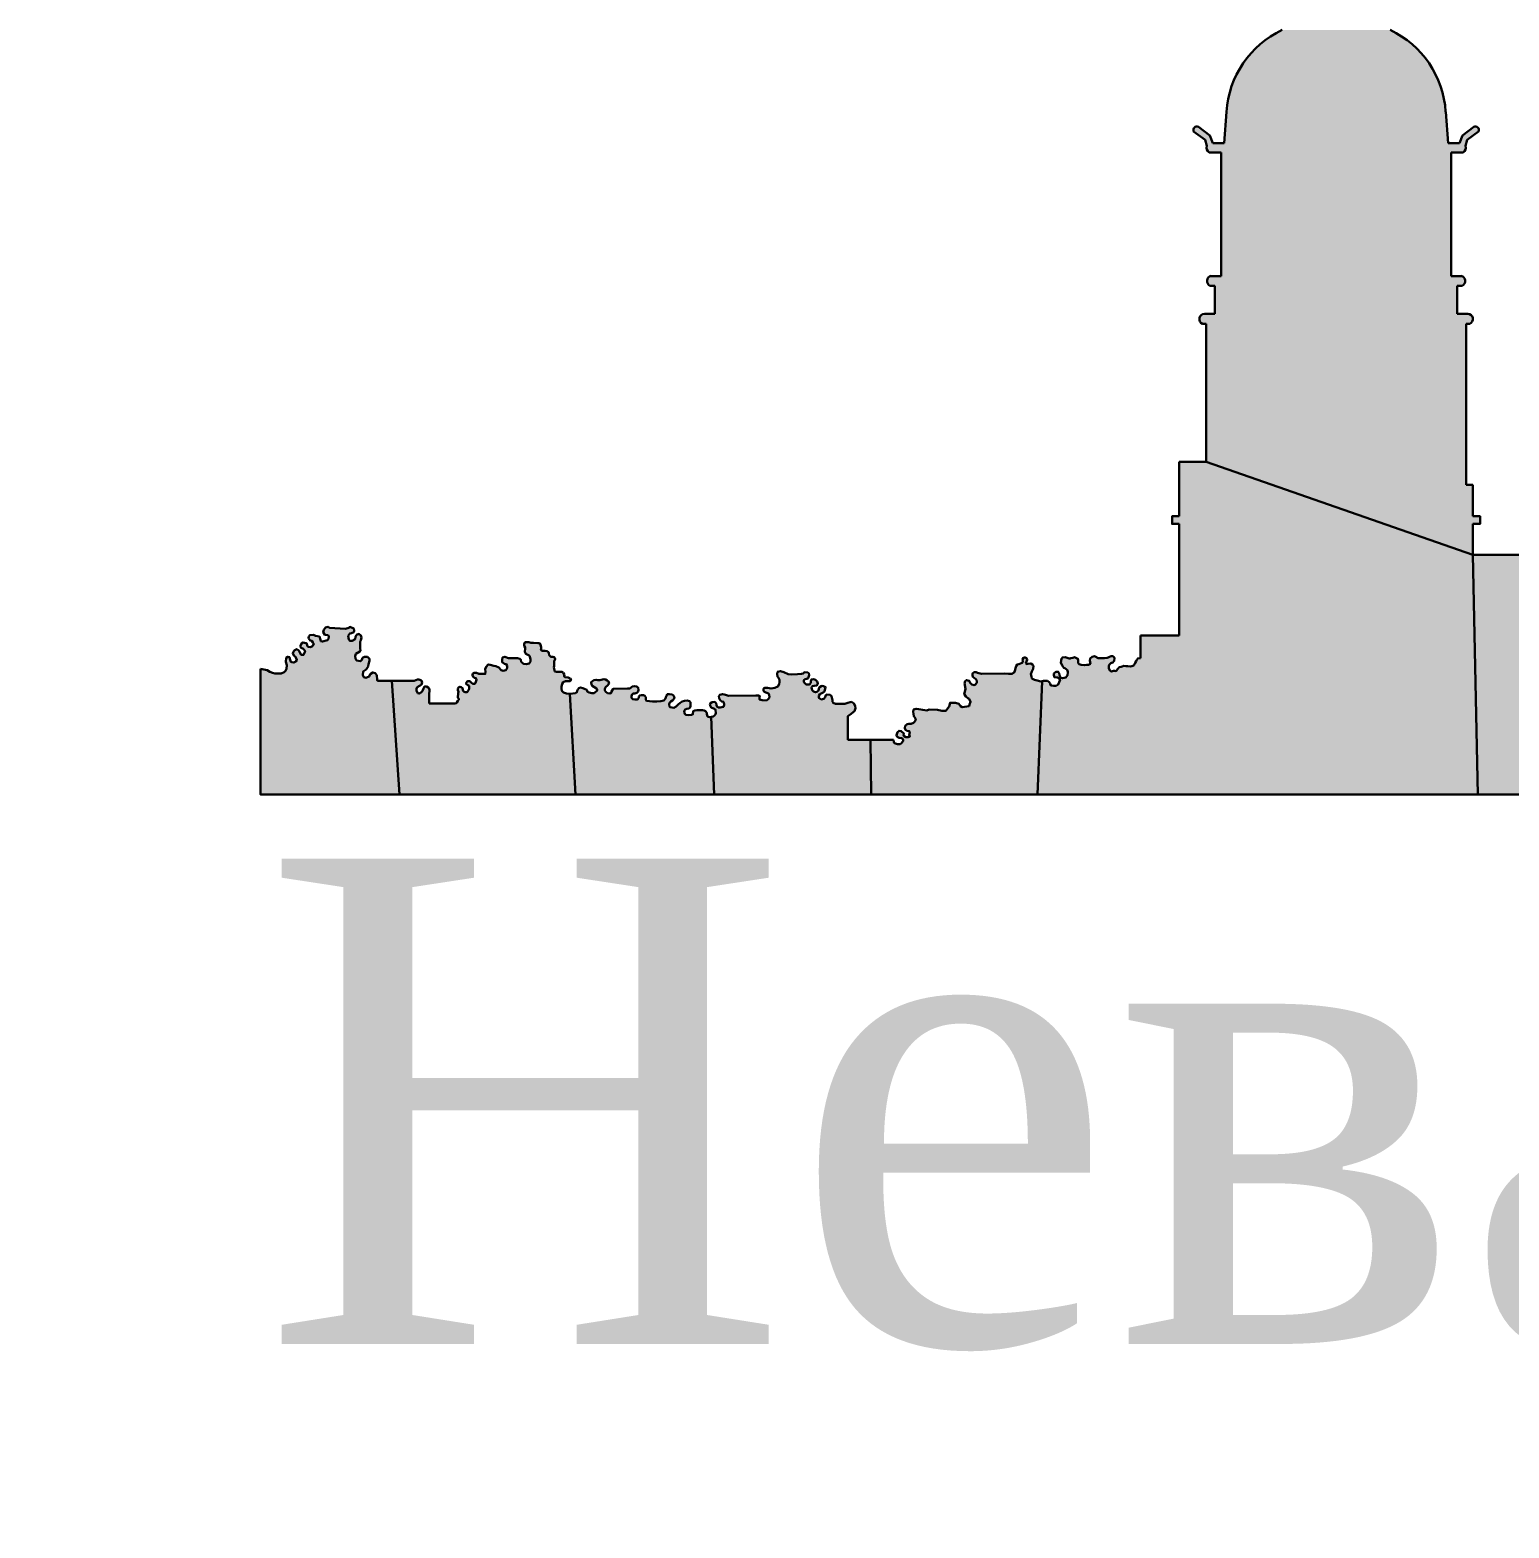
# Model space of a CAD drawing. Header units: metres. Extents: x -564 to -106, y -319 to -159.
# Drawn here: x -379.317 to -376.118, y -165.749 to -162.508 of the extents above; entities that cross this region are included whole.
import ezdxf

# ---------------------------------------------------------------- set-up
doc = ezdxf.new("R2010")
doc.units = ezdxf.units.M
doc.header["$MEASUREMENT"] = 0
doc.layers.add('контур здания на ситуации', color=1, linetype='Continuous', lineweight=30)
doc.layers.add('Рамка', color=7, linetype='Continuous', lineweight=0)
doc.styles.get("Standard").update_dxf_attribs({"font": 'cs_gost2304.shx'})

# ---------------------------------------------------------------- blocks, each defined once
blk = doc.blocks.new('A$C2C6E360E_1_1')
at = {"linetype": 'Continuous', "lineweight": 30, "ltscale": 0.1}
for points in [[(-10.4314, -3.0104), (-10.4059, -3.0104, 0.409034), (-10.4005, -2.9962), (-10.3968, -2.9834), (-10.3722, -2.9649, 0.850559), (-10.3843, -2.9567), (-10.407, -2.9737), (-10.4138, -2.9902), (-10.4383, -2.9902), (-10.4434, -2.9226, 0.273634), (-10.5634, -2.7456), (-10.7972, -2.7456, 0.273634), (-10.9173, -2.9226), (-10.9224, -2.9902), (-10.9468, -2.9902), (-10.9537, -2.9737), (-10.9783, -2.9552, 0.71604), (-10.9885, -2.9649), (-10.9639, -2.9834), (-10.9602, -2.9962, 0.409034), (-10.9548, -3.0104), (-10.9293, -3.0104), (-10.9293, -3.2778), (-10.9512, -3.2778, 0.692678), (-10.9533, -3.2989), (-10.9424, -3.2989), (-10.9424, -3.3595), (-10.9653, -3.3595, 0.789101), (-10.9696, -3.381), (-10.9613, -3.381), (-10.9613, -3.6795), (-10.3843, -3.8808), (-10.3843, -3.814), (-10.3688, -3.814), (-10.3688, -3.7976), (-10.3843, -3.7976), (-10.3843, -3.7292), (-10.3994, -3.7292), (-10.3994, -3.381), (-10.3911, -3.381, 0.818526), (-10.3962, -3.3595), (-10.4183, -3.3595), (-10.4183, -3.2989), (-10.4074, -3.2989, 0.692678), (-10.4095, -3.2778), (-10.4314, -3.2778)], [(-11.326, -4.3992), (-11.3162, -4.1541), (-11.3136, -4.1537), (-11.3047, -4.1538), (-11.3008, -4.156), (-11.2986, -4.1593), (-11.2983, -4.1626), (-11.2958, -4.1632), (-11.2919, -4.164), (-11.2859, -4.1645), (-11.2813, -4.1611), (-11.2775, -4.1512), (-11.279, -4.1497), (-11.2825, -4.1465), (-11.2842, -4.1463), (-11.2897, -4.1456), (-11.291, -4.1406), (-11.2906, -4.1376), (-11.2876, -4.1344), (-11.2815, -4.1337), (-11.2796, -4.1367), (-11.2785, -4.1409), (-11.278, -4.1427), (-11.277, -4.1462), (-11.275, -4.1469), (-11.2721, -4.1479), (-11.2686, -4.147), (-11.2653, -4.1462), (-11.2611, -4.1413), (-11.2607, -4.1357), (-11.2606, -4.1338), (-11.2622, -4.1295), (-11.2642, -4.1283), (-11.2672, -4.1264), (-11.2693, -4.1251), (-11.2718, -4.1228), (-11.2731, -4.1193), (-11.276, -4.1143), (-11.2753, -4.1095), (-11.2747, -4.1057), (-11.2723, -4.1027), (-11.2666, -4.1022), (-11.2624, -4.1037), (-11.2578, -4.1052), (-11.2557, -4.1049), (-11.2542, -4.1046), (-11.2501, -4.104), (-11.2463, -4.1023), (-11.2432, -4.1038), (-11.2389, -4.1058), (-11.2386, -4.1096), (-11.238, -4.1165), (-11.232, -4.1191), (-11.2249, -4.1199), (-11.2201, -4.1191), (-11.2158, -4.1185), (-11.2143, -4.1183), (-11.2119, -4.1164), (-11.2129, -4.1093), (-11.2125, -4.1053), (-11.2079, -4.1015), (-11.2033, -4.1003), (-11.1952, -4.1043), (-11.1879, -4.1043), (-11.1813, -4.1043), (-11.1758, -4.1037), (-11.1733, -4.1027), (-11.1667, -4.1002), (-11.163, -4.1001), (-11.1614, -4.1016), (-11.1597, -4.1045), (-11.1604, -4.1104), (-11.1641, -4.1143), (-11.1669, -4.1145), (-11.1682, -4.1158), (-11.1712, -4.1189), (-11.1723, -4.1219), (-11.172, -4.1265), (-11.169, -4.1316), (-11.1663, -4.1332), (-11.1621, -4.1315), (-11.1562, -4.1322), (-11.153, -4.1284), (-11.1518, -4.1269), (-11.1494, -4.124), (-11.1456, -4.1231), (-11.1429, -4.1225), (-11.1393, -4.1213), (-11.1353, -4.1216), (-11.1308, -4.1218), (-11.1251, -4.1222), (-11.1219, -4.1214), (-11.1202, -4.121), (-11.1182, -4.1205), (-11.1171, -4.1185), (-11.1148, -4.1145), (-11.1128, -4.111), (-11.1111, -4.108), (-11.1094, -4.105), (-11.1033, -4.1047), (-11.1033, -4.0556), (-11.02, -4.0556), (-11.02, -3.814), (-11.035, -3.814), (-11.035, -3.7976), (-11.02, -3.7976), (-11.02, -3.6795), (-10.9613, -3.6795), (-10.3843, -3.8808), (-10.3741, -4.3992)], [(-10.3741, -4.3992), (-10.3843, -3.8808), (-9.794, -3.8808), (-9.794, -3.8277), (-9.7415, -3.8277), (-9.7415, -3.879), (-9.487, -3.8782), (-9.3692, -4.3992)], [(-13.0071, -4.3992), (-13.0071, -4.1274), (-12.9923, -4.1305), (-12.9866, -4.1341), (-12.981, -4.1363), (-12.9756, -4.1375), (-12.9714, -4.1376), (-12.9621, -4.1379), (-12.9559, -4.1347), (-12.9525, -4.1317), (-12.9504, -4.1273), (-12.9502, -4.1192), (-12.952, -4.1125), (-12.9516, -4.1039), (-12.9481, -4.1015), (-12.9443, -4.1023), (-12.9433, -4.1055), (-12.9415, -4.1121), (-12.9391, -4.1133), (-12.9349, -4.1138), (-12.9308, -4.1116), (-12.928, -4.1078), (-12.9311, -4.1018), (-12.9349, -4.099), (-12.9372, -4.0937), (-12.934, -4.0877), (-12.9285, -4.0848), (-12.9243, -4.0876), (-12.9224, -4.0904), (-12.9192, -4.0969), (-12.9136, -4.0974), (-12.9115, -4.0932), (-12.9106, -4.0892), (-12.9122, -4.0863), (-12.9157, -4.0835), (-12.9196, -4.0818), (-12.9205, -4.0778), (-12.9184, -4.0725), (-12.9148, -4.0704), (-12.9118, -4.0709), (-12.9073, -4.0721), (-12.9061, -4.0764), (-12.9053, -4.0786), (-12.9036, -4.0801), (-12.8986, -4.0805), (-12.8946, -4.0783), (-12.8917, -4.0733), (-12.8939, -4.0705), (-12.896, -4.0671), (-12.8994, -4.0662), (-12.9032, -4.0613), (-12.9025, -4.0578), (-12.9005, -4.0547), (-12.8926, -4.054), (-12.8878, -4.0563), (-12.8794, -4.0577), (-12.8774, -4.065), (-12.8762, -4.0674), (-12.8728, -4.0687), (-12.8621, -4.0653), (-12.8601, -4.0627), (-12.8593, -4.0576), (-12.8609, -4.0544), (-12.868, -4.0536), (-12.8716, -4.0484), (-12.8702, -4.0434), (-12.8664, -4.0379), (-12.8606, -4.0364), (-12.8578, -4.0386), (-12.8229, -4.0408), (-12.8162, -4.0386), (-12.814, -4.0369), (-12.8052, -4.0405), (-12.8043, -4.0456), (-12.8054, -4.0481), (-12.8099, -4.0504), (-12.814, -4.0514), (-12.817, -4.0563), (-12.8158, -4.0641), (-12.8137, -4.0668), (-12.8084, -4.0672), (-12.8021, -4.0632), (-12.8011, -4.0582), (-12.7992, -4.0538), (-12.7941, -4.0519), (-12.7896, -4.0553), (-12.7886, -4.06), (-12.79, -4.066), (-12.7912, -4.0681), (-12.7913, -4.0744), (-12.7911, -4.0835), (-12.7905, -4.0879), (-12.792, -4.0903), (-12.8004, -4.0952), (-12.8025, -4.1001), (-12.8015, -4.1052), (-12.7992, -4.1098), (-12.7905, -4.111), (-12.7877, -4.1078), (-12.7861, -4.1039), (-12.7817, -4.1013), (-12.7758, -4.1018), (-12.773, -4.1034), (-12.7714, -4.1055), (-12.7712, -4.1103), (-12.773, -4.1172), (-12.7742, -4.1224), (-12.7786, -4.1286), (-12.7846, -4.1332), (-12.7858, -4.1409), (-12.7835, -4.1454), (-12.7791, -4.1466), (-12.7717, -4.1441), (-12.7697, -4.1393), (-12.7642, -4.1351), (-12.7587, -4.1369), (-12.7551, -4.1412), (-12.7543, -4.1513), (-12.7538, -4.1533), (-12.7227, -4.1537), (-12.7064, -4.3992)], [(-12.7064, -4.3992), (-12.7227, -4.1537), (-12.6742, -4.1535), (-12.6676, -4.1509), (-12.6647, -4.1507), (-12.659, -4.1529), (-12.6575, -4.1567), (-12.6585, -4.1615), (-12.6617, -4.1635), (-12.6677, -4.1671), (-12.6696, -4.1707), (-12.6697, -4.175), (-12.6666, -4.1801), (-12.6638, -4.1811), (-12.6589, -4.1779), (-12.6565, -4.1754), (-12.6545, -4.17), (-12.6525, -4.1657), (-12.6478, -4.1657), (-12.6439, -4.1676), (-12.6428, -4.1686), (-12.6411, -4.1731), (-12.6424, -4.1834), (-12.6424, -4.2027), (-12.5881, -4.2027), (-12.5881, -4.2027), (-12.5864, -4.2026), (-12.5836, -4.2021), (-12.5823, -4.2004), (-12.5801, -4.1968), (-12.5773, -4.1933), (-12.5793, -4.1911), (-12.5804, -4.1893), (-12.5791, -4.1803), (-12.5786, -4.1773), (-12.5804, -4.1738), (-12.58, -4.1703), (-12.5786, -4.1676), (-12.5761, -4.1662), (-12.5731, -4.1668), (-12.5699, -4.1692), (-12.569, -4.1729), (-12.5677, -4.1766), (-12.5641, -4.1778), (-12.5602, -4.178), (-12.5569, -4.1735), (-12.5556, -4.1705), (-12.5558, -4.1645), (-12.5581, -4.1626), (-12.5607, -4.1615), (-12.5626, -4.1592), (-12.5601, -4.1552), (-12.5583, -4.154), (-12.5538, -4.1544), (-12.5502, -4.1576), (-12.5476, -4.1602), (-12.5434, -4.1597), (-12.5416, -4.1581), (-12.5396, -4.1514), (-12.541, -4.1476), (-12.5438, -4.1466), (-12.5468, -4.1447), (-12.5486, -4.1411), (-12.5474, -4.1375), (-12.5446, -4.1362), (-12.54, -4.136), (-12.5344, -4.1381), (-12.5262, -4.1386), (-12.5207, -4.1384), (-12.5201, -4.1341), (-12.5211, -4.1284), (-12.5191, -4.1231), (-12.5143, -4.1181), (-12.5103, -4.1186), (-12.5025, -4.1209), (-12.4977, -4.1214), (-12.4913, -4.1243), (-12.4865, -4.1304), (-12.4823, -4.1317), (-12.476, -4.1306), (-12.4736, -4.1262), (-12.4733, -4.1212), (-12.4754, -4.1176), (-12.4789, -4.1164), (-12.4842, -4.113), (-12.4842, -4.1071), (-12.4833, -4.1029), (-12.4785, -4.1014), (-12.4708, -4.1045), (-12.4513, -4.1047), (-12.4459, -4.1057), (-12.4438, -4.1078), (-12.4429, -4.1123), (-12.4378, -4.117), (-12.4318, -4.1176), (-12.426, -4.1161), (-12.4231, -4.1117), (-12.4231, -4.1076), (-12.4245, -4.1008), (-12.4261, -4.0983), (-12.4286, -4.0975), (-12.4332, -4.0953), (-12.4353, -4.0904), (-12.4341, -4.0838), (-12.4342, -4.0813), (-12.4366, -4.0774), (-12.4364, -4.074), (-12.4354, -4.0708), (-12.4338, -4.0701), (-12.4265, -4.07), (-12.422, -4.0714), (-12.4164, -4.0716), (-12.4068, -4.072), (-12.4036, -4.0722), (-12.4017, -4.0734), (-12.4002, -4.0774), (-12.4001, -4.0815), (-12.4001, -4.0843), (-12.4002, -4.0861), (-12.3983, -4.0885), (-12.396, -4.0886), (-12.3915, -4.0882), (-12.3866, -4.0894), (-12.3842, -4.0916), (-12.3833, -4.0938), (-12.3827, -4.0978), (-12.3787, -4.1017), (-12.3744, -4.1015), (-12.3715, -4.1026), (-12.3703, -4.1042), (-12.3698, -4.1065), (-12.3706, -4.1089), (-12.3718, -4.1102), (-12.3717, -4.1175), (-12.3719, -4.1211), (-12.3721, -4.1246), (-12.3712, -4.1304), (-12.37, -4.1335), (-12.3668, -4.1342), (-12.3642, -4.134), (-12.361, -4.134), (-12.3553, -4.134), (-12.3525, -4.1353), (-12.3516, -4.1367), (-12.3496, -4.1403), (-12.3502, -4.1439), (-12.3481, -4.1458), (-12.3413, -4.1463), (-12.3374, -4.1483), (-12.3353, -4.1519), (-12.3376, -4.1543), (-12.3426, -4.1541), (-12.3471, -4.1542), (-12.352, -4.1563), (-12.3545, -4.1602), (-12.3561, -4.1663), (-12.3558, -4.1703), (-12.3551, -4.1754), (-12.3513, -4.1785), (-12.3451, -4.1807), (-12.3376, -4.1817), (-12.3254, -4.3992)], [(-11.6857, -4.3992), (-11.6874, -4.281), (-11.6381, -4.281), (-11.6371, -4.2864), (-11.6353, -4.2885), (-11.629, -4.2906), (-11.622, -4.2903), (-11.6167, -4.2833), (-11.6169, -4.2803), (-11.6194, -4.2778), (-11.621, -4.2778), (-11.6257, -4.2768), (-11.6295, -4.2746), (-11.6316, -4.2709), (-11.6288, -4.2647), (-11.6258, -4.2614), (-11.6209, -4.2623), (-11.6157, -4.2672), (-11.6159, -4.272), (-11.6112, -4.2752), (-11.6062, -4.275), (-11.6021, -4.2733), (-11.6036, -4.2699), (-11.6025, -4.2653), (-11.6037, -4.2621), (-11.6086, -4.2613), (-11.6118, -4.2595), (-11.6133, -4.2555), (-11.6125, -4.2508), (-11.6083, -4.2472), (-11.6048, -4.2466), (-11.5995, -4.2463), (-11.5948, -4.2442), (-11.5914, -4.2415), (-11.5896, -4.237), (-11.5913, -4.233), (-11.594, -4.2301), (-11.5948, -4.2248), (-11.5954, -4.2203), (-11.5944, -4.2156), (-11.5885, -4.2139), (-11.5832, -4.2149), (-11.5743, -4.2165), (-11.5658, -4.2175), (-11.5608, -4.2153), (-11.5423, -4.2164), (-11.5333, -4.2186), (-11.5243, -4.2183), (-11.5175, -4.2087), (-11.5153, -4.2008), (-11.5092, -4.201), (-11.5036, -4.2012), (-11.4962, -4.2031), (-11.4927, -4.2083), (-11.4892, -4.2107), (-11.4743, -4.2082), (-11.4734, -4.2045), (-11.471, -4.1988), (-11.4742, -4.1927), (-11.4767, -4.1909), (-11.4815, -4.1874), (-11.4846, -4.1815), (-11.4836, -4.1774), (-11.4818, -4.1706), (-11.484, -4.1587), (-11.4833, -4.1548), (-11.48, -4.1518), (-11.474, -4.1531), (-11.4721, -4.1581), (-11.4686, -4.1613), (-11.4633, -4.1627), (-11.4604, -4.1616), (-11.4573, -4.1573), (-11.4574, -4.1528), (-11.4602, -4.1491), (-11.4623, -4.1476), (-11.466, -4.145), (-11.4672, -4.1412), (-11.4666, -4.1375), (-11.4631, -4.1345), (-11.4588, -4.1345), (-11.4564, -4.1362), (-11.4476, -4.1381), (-11.3974, -4.1379), (-11.3893, -4.1385), (-11.3819, -4.138), (-11.3767, -4.1353), (-11.3754, -4.1318), (-11.374, -4.1267), (-11.3731, -4.1232), (-11.3723, -4.1215), (-11.3701, -4.1184), (-11.3665, -4.1172), (-11.3627, -4.1161), (-11.3578, -4.114), (-11.3585, -4.1076), (-11.3564, -4.1034), (-11.3541, -4.1023), (-11.3499, -4.1043), (-11.3485, -4.1082), (-11.3499, -4.1118), (-11.3506, -4.1134), (-11.3512, -4.115), (-11.348, -4.1173), (-11.3469, -4.117), (-11.3409, -4.1157), (-11.3371, -4.1184), (-11.3352, -4.1212), (-11.3357, -4.1272), (-11.3385, -4.1334), (-11.3406, -4.1392), (-11.3396, -4.1439), (-11.3386, -4.1483), (-11.3325, -4.1516), (-11.3267, -4.1528), (-11.3189, -4.1546), (-11.3162, -4.1541), (-11.326, -4.3992)], [(-12.0255, -4.3992), (-12.032, -4.2314), (-12.028, -4.2308), (-12.0247, -4.2281), (-12.0227, -4.2258), (-12.0219, -4.2236), (-12.0225, -4.2165), (-12.0238, -4.2146), (-12.0323, -4.211), (-12.0346, -4.207), (-12.0349, -4.2038), (-12.0336, -4.2017), (-12.0299, -4.1997), (-12.0244, -4.1989), (-12.0216, -4.2021), (-12.0205, -4.2061), (-12.0193, -4.2095), (-12.0168, -4.211), (-12.0128, -4.211), (-12.0057, -4.2096), (-12.0042, -4.2052), (-12.0043, -4.2027), (-12.0057, -4.1991), (-12.0088, -4.1982), (-12.0126, -4.1955), (-12.0145, -4.1909), (-12.0154, -4.1868), (-12.0134, -4.184), (-12.0076, -4.1822), (-12.0037, -4.1828), (-12.0011, -4.1837), (-11.9945, -4.1857), (-11.9352, -4.1851), (-11.929, -4.1853), (-11.9266, -4.1866), (-11.9277, -4.1897), (-11.9273, -4.1939), (-11.9215, -4.1955), (-11.9125, -4.196), (-11.9085, -4.1933), (-11.9063, -4.1892), (-11.9069, -4.1827), (-11.9083, -4.1812), (-11.9173, -4.1773), (-11.9192, -4.1741), (-11.9188, -4.1702), (-11.9162, -4.1687), (-11.9103, -4.1688), (-11.9026, -4.1697), (-11.8945, -4.1685), (-11.8878, -4.166), (-11.8848, -4.1607), (-11.8841, -4.1566), (-11.8846, -4.1512), (-11.8864, -4.1471), (-11.889, -4.1443), (-11.8897, -4.139), (-11.8885, -4.1342), (-11.8818, -4.1324), (-11.8752, -4.1345), (-11.8653, -4.139), (-11.8584, -4.1394), (-11.8455, -4.1388), (-11.8368, -4.1383), (-11.8331, -4.1376), (-11.8301, -4.1346), (-11.8233, -4.1352), (-11.821, -4.1369), (-11.82, -4.1415), (-11.8224, -4.1476), (-11.8238, -4.1488), (-11.8258, -4.1488), (-11.8289, -4.1501), (-11.8318, -4.1522), (-11.8315, -4.1562), (-11.8282, -4.1601), (-11.8262, -4.1615), (-11.8194, -4.1611), (-11.8169, -4.1575), (-11.8167, -4.154), (-11.8153, -4.1503), (-11.8105, -4.1495), (-11.8061, -4.1511), (-11.8032, -4.1546), (-11.8014, -4.1589), (-11.8034, -4.1635), (-11.8092, -4.164), (-11.8133, -4.1652), (-11.8154, -4.1677), (-11.8147, -4.1715), (-11.8131, -4.1745), (-11.8107, -4.1764), (-11.8067, -4.1781), (-11.8039, -4.1775), (-11.8, -4.1744), (-11.7996, -4.1708), (-11.7983, -4.1676), (-11.7928, -4.1643), (-11.7889, -4.165), (-11.7847, -4.1669), (-11.787, -4.1764), (-11.7901, -4.179), (-11.797, -4.1825), (-11.799, -4.1859), (-11.7991, -4.1903), (-11.7941, -4.1938), (-11.7885, -4.1926), (-11.7859, -4.189), (-11.7843, -4.1845), (-11.782, -4.1831), (-11.7748, -4.184), (-11.7716, -4.1863), (-11.77, -4.1952), (-11.7699, -4.1986), (-11.7686, -4.2011), (-11.7635, -4.2031), (-11.7531, -4.2032), (-11.7429, -4.2031), (-11.7365, -4.2008), (-11.7317, -4.1993), (-11.7286, -4.1989), (-11.7245, -4.2019), (-11.7225, -4.2032), (-11.721, -4.2082), (-11.7198, -4.2126), (-11.7224, -4.219), (-11.7247, -4.2215), (-11.7296, -4.2246), (-11.7367, -4.2298), (-11.7367, -4.281), (-11.6874, -4.281), (-11.6857, -4.3992)], [(-12.3254, -4.3992), (-12.3376, -4.1817), (-12.3257, -4.1803), (-12.3225, -4.1783), (-12.3217, -4.175), (-12.3203, -4.1722), (-12.3181, -4.1696), (-12.315, -4.1679), (-12.3099, -4.1695), (-12.3046, -4.1713), (-12.3011, -4.1732), (-12.2997, -4.177), (-12.2959, -4.179), (-12.2902, -4.1802), (-12.2855, -4.1801), (-12.2788, -4.1747), (-12.2786, -4.1721), (-12.2799, -4.1697), (-12.286, -4.1666), (-12.2897, -4.1641), (-12.2913, -4.1604), (-12.2915, -4.1575), (-12.2914, -4.1561), (-12.2857, -4.152), (-12.2809, -4.151), (-12.2773, -4.1519), (-12.2731, -4.1522), (-12.2673, -4.1509), (-12.2635, -4.1501), (-12.2604, -4.1507), (-12.257, -4.1525), (-12.2541, -4.1551), (-12.2531, -4.1589), (-12.2574, -4.1644), (-12.2603, -4.1665), (-12.2623, -4.1708), (-12.2621, -4.1747), (-12.2602, -4.1775), (-12.2562, -4.1801), (-12.2514, -4.1807), (-12.2479, -4.1788), (-12.2477, -4.1764), (-12.2441, -4.1705), (-12.2134, -4.1702), (-12.2077, -4.1699), (-12.2055, -4.1681), (-12.2028, -4.1657), (-12.198, -4.1648), (-12.1938, -4.1655), (-12.191, -4.1671), (-12.19, -4.1688), (-12.1892, -4.1727), (-12.1903, -4.1766), (-12.1927, -4.1792), (-12.1951, -4.1803), (-12.1969, -4.1805), (-12.2012, -4.181), (-12.2038, -4.1836), (-12.2045, -4.1871), (-12.2041, -4.1905), (-12.2019, -4.1934), (-12.1972, -4.194), (-12.1918, -4.194), (-12.1888, -4.1899), (-12.1884, -4.1875), (-12.1865, -4.1851), (-12.1829, -4.1842), (-12.1784, -4.1847), (-12.1753, -4.1861), (-12.1737, -4.1888), (-12.1731, -4.1915), (-12.1731, -4.1946), (-12.172, -4.1966), (-12.1592, -4.1979), (-12.1496, -4.1981), (-12.1407, -4.1977), (-12.1348, -4.1961), (-12.1308, -4.1918), (-12.1301, -4.1885), (-12.1282, -4.1842), (-12.127, -4.1825), (-12.1224, -4.1823), (-12.1165, -4.1828), (-12.1136, -4.1849), (-12.1122, -4.1881), (-12.1112, -4.1909), (-12.1157, -4.1962), (-12.1194, -4.1978), (-12.1221, -4.2013), (-12.1229, -4.2048), (-12.1226, -4.2086), (-12.1205, -4.2105), (-12.1132, -4.2118), (-12.1076, -4.2087), (-12.1033, -4.2048), (-12.0992, -4.2008), (-12.0947, -4.1983), (-12.0901, -4.1965), (-12.0837, -4.1961), (-12.0793, -4.1977), (-12.0767, -4.2002), (-12.0765, -4.2039), (-12.0769, -4.2079), (-12.0781, -4.2117), (-12.0802, -4.2132), (-12.0848, -4.2137), (-12.0883, -4.2154), (-12.0898, -4.2174), (-12.0904, -4.2213), (-12.0891, -4.2248), (-12.0867, -4.2273), (-12.0804, -4.2277), (-12.0744, -4.2273), (-12.0716, -4.2257), (-12.0713, -4.2193), (-12.0673, -4.2177), (-12.0629, -4.2166), (-12.0565, -4.2167), (-12.0506, -4.217), (-12.0476, -4.2179), (-12.0441, -4.219), (-12.0418, -4.2224), (-12.0413, -4.2259), (-12.04, -4.2304), (-12.0359, -4.2319), (-12.032, -4.2314), (-12.0255, -4.3992)]]:
    blk.add_hatch(color=7, dxfattribs=at).paths.add_polyline_path(points)
at = {"color": 7, "linetype": 'Continuous', "lineweight": 30, "ltscale": 0.1}
for p, q in [((-10.9173, -2.9226), (-10.9224, -2.9902)), ((-10.4434, -2.9226), (-10.4383, -2.9902)), ((-10.9639, -2.9834), (-10.9885, -2.9649)), ((-10.9537, -2.9737), (-10.9783, -2.9552)), ((-10.9468, -2.9902), (-10.9537, -2.9737)), ((-10.4138, -2.9902), (-10.407, -2.9737)), ((-10.407, -2.9737), (-10.3823, -2.9552)), ((-10.3968, -2.9834), (-10.3722, -2.9649)), ((-10.9602, -2.9962), (-10.9639, -2.9834)), ((-10.9293, -3.0104), (-10.9548, -3.0104)), ((-10.9224, -2.9902), (-10.9468, -2.9902)), ((-10.9293, -3.2778), (-10.9293, -3.0104)), ((-10.4383, -2.9902), (-10.4138, -2.9902)), ((-10.4314, -3.2778), (-10.4314, -3.0104)), ((-10.4314, -3.0104), (-10.4059, -3.0104)), ((-10.4005, -2.9962), (-10.3968, -2.9834)), ((-10.9424, -3.2989), (-10.9533, -3.2989)), ((-10.9293, -3.2778), (-10.9512, -3.2778)), ((-10.9424, -3.3595), (-10.9424, -3.2989)), ((-10.4314, -3.2778), (-10.4095, -3.2778)), ((-10.4183, -3.3595), (-10.4183, -3.2989)), ((-10.4183, -3.2989), (-10.4074, -3.2989)), ((-10.9424, -3.3595), (-10.9653, -3.3595)), ((-10.4183, -3.3595), (-10.3954, -3.3595)), ((-10.9613, -3.381), (-10.9696, -3.381)), ((-10.9613, -3.6795), (-10.9613, -3.381)), ((-10.3994, -3.7292), (-10.3994, -3.381)), ((-10.3994, -3.381), (-10.3911, -3.381)), ((-10.9613, -3.6795), (-11.02, -3.6795)), ((-11.02, -3.6795), (-11.02, -3.7976)), ((-10.9613, -3.6795), (-10.3843, -3.8808)), ((-10.3994, -3.7292), (-10.3843, -3.7292)), ((-10.3843, -3.7292), (-10.3843, -3.7976)), ((-11.02, -3.814), (-11.02, -4.0556)), ((-10.3843, -3.814), (-10.3843, -3.8808)), ((-10.3843, -3.8808), (-10.3741, -4.3992)), ((-11.02, -4.0556), (-11.1033, -4.0556)), ((-11.1033, -4.0556), (-11.1033, -4.1047)), ((-12.7227, -4.1537), (-12.7064, -4.3992)), ((-11.3162, -4.1541), (-11.326, -4.3992)), ((-12.6424, -4.1833), (-12.6424, -4.2027)), ((-12.6424, -4.2027), (-12.5881, -4.2027)), ((-12.3376, -4.1817), (-12.3254, -4.3992)), ((-12.032, -4.2314), (-12.0255, -4.3992)), ((-11.7367, -4.281), (-11.7367, -4.2298)), ((-11.6381, -4.281), (-11.7367, -4.281)), ((-11.6874, -4.281), (-11.6857, -4.3992))]:
    blk.add_line(p, q, dxfattribs=at)
at = {"color": 7, "linetype": 'Continuous', "lineweight": 30, "ltscale": 0.1, "flags": 128}
for points in [[(-11.02, -3.7976), (-11.035, -3.7976), (-11.035, -3.814), (-11.02, -3.814)], [(-10.3843, -3.7976), (-10.3688, -3.7976), (-10.3688, -3.814), (-10.3843, -3.814)], [(-10.3843, -3.8808), (-9.794, -3.8808), (-9.794, -3.8277), (-9.7415, -3.8277), (-9.7415, -3.879)], [(-13.0071, -4.1274), (-13.0071, -4.3992), (-5.0115, -4.3992), (-5.0115, -3.9639)], [(-13.0071, -4.1274), (-12.9923, -4.1305), (-12.9866, -4.1341), (-12.981, -4.1363), (-12.9756, -4.1375), (-12.9714, -4.1376), (-12.9621, -4.1379), (-12.9559, -4.1347), (-12.9525, -4.1317), (-12.9504, -4.1273), (-12.9502, -4.1192), (-12.952, -4.1125), (-12.9516, -4.1039), (-12.9481, -4.1015), (-12.9443, -4.1023), (-12.9433, -4.1055), (-12.9415, -4.1121), (-12.9391, -4.1133), (-12.9349, -4.1138), (-12.9308, -4.1116), (-12.928, -4.1078), (-12.9311, -4.1018), (-12.9349, -4.099), (-12.9372, -4.0937), (-12.934, -4.0877), (-12.9285, -4.0848), (-12.9243, -4.0876), (-12.9224, -4.0904), (-12.9192, -4.0969), (-12.9136, -4.0974), (-12.9115, -4.0932), (-12.9106, -4.0892), (-12.9122, -4.0863), (-12.9157, -4.0835), (-12.9196, -4.0818), (-12.9205, -4.0778), (-12.9184, -4.0725), (-12.9148, -4.0704), (-12.9118, -4.0709), (-12.9073, -4.0721), (-12.9061, -4.0764), (-12.9053, -4.0786), (-12.9036, -4.0801), (-12.8986, -4.0805), (-12.8946, -4.0783), (-12.8917, -4.0733), (-12.8939, -4.0705), (-12.896, -4.0671), (-12.8994, -4.0662), (-12.9032, -4.0613), (-12.9025, -4.0578), (-12.9005, -4.0547), (-12.8926, -4.054), (-12.8878, -4.0563), (-12.8794, -4.0577), (-12.8774, -4.065), (-12.8762, -4.0674), (-12.8728, -4.0687), (-12.8621, -4.0653), (-12.8601, -4.0627), (-12.8593, -4.0576), (-12.8609, -4.0544), (-12.868, -4.0536), (-12.8716, -4.0484), (-12.8702, -4.0434), (-12.8664, -4.0379), (-12.8606, -4.0364), (-12.8578, -4.0386), (-12.8229, -4.0408), (-12.8162, -4.0386), (-12.814, -4.0369), (-12.8052, -4.0405), (-12.8043, -4.0456), (-12.8054, -4.0481), (-12.8099, -4.0504), (-12.814, -4.0514), (-12.817, -4.0563), (-12.8158, -4.0641), (-12.8137, -4.0668), (-12.8084, -4.0672), (-12.8021, -4.0632), (-12.8011, -4.0582), (-12.7992, -4.0538), (-12.7941, -4.0519), (-12.7896, -4.0553), (-12.7886, -4.06), (-12.79, -4.066), (-12.7912, -4.0681), (-12.7913, -4.0744), (-12.7911, -4.0835), (-12.7905, -4.0879), (-12.792, -4.0903), (-12.8004, -4.0952), (-12.8025, -4.1001), (-12.8015, -4.1052), (-12.7992, -4.1098), (-12.7905, -4.111), (-12.7877, -4.1078), (-12.7861, -4.1039), (-12.7817, -4.1013), (-12.7758, -4.1018), (-12.773, -4.1034), (-12.7714, -4.1055), (-12.7712, -4.1103), (-12.773, -4.1172), (-12.7742, -4.1224), (-12.7786, -4.1286), (-12.7846, -4.1332), (-12.7858, -4.1409), (-12.7835, -4.1454), (-12.7791, -4.1466), (-12.7717, -4.1441), (-12.7697, -4.1393), (-12.7642, -4.1351), (-12.7587, -4.1369), (-12.7551, -4.1412), (-12.7543, -4.1513), (-12.7538, -4.1533), (-12.7227, -4.1537), (-12.6742, -4.1535), (-12.6676, -4.1509), (-12.6647, -4.1507), (-12.659, -4.1529), (-12.6575, -4.1567), (-12.6585, -4.1615), (-12.6617, -4.1635), (-12.6677, -4.1671), (-12.6696, -4.1707), (-12.6697, -4.175), (-12.6666, -4.1801), (-12.6638, -4.1811), (-12.6589, -4.1779), (-12.6565, -4.1754), (-12.6545, -4.17), (-12.6525, -4.1657), (-12.6478, -4.1657), (-12.6439, -4.1676), (-12.6428, -4.1686), (-12.6411, -4.1731), (-12.6424, -4.1834)], [(-11.7367, -4.2298), (-11.7296, -4.2246), (-11.7247, -4.2215), (-11.7224, -4.219), (-11.7198, -4.2126), (-11.721, -4.2082), (-11.7225, -4.2032), (-11.7245, -4.2019), (-11.7286, -4.1989), (-11.7317, -4.1993), (-11.7365, -4.2008), (-11.7429, -4.2031), (-11.7531, -4.2032), (-11.7635, -4.2031), (-11.7686, -4.2011), (-11.7699, -4.1986), (-11.77, -4.1952), (-11.7716, -4.1863), (-11.7748, -4.184), (-11.782, -4.1831), (-11.7843, -4.1845), (-11.7859, -4.189), (-11.7885, -4.1926), (-11.7941, -4.1938), (-11.7991, -4.1903), (-11.799, -4.1859), (-11.797, -4.1825), (-11.7901, -4.179), (-11.787, -4.1764), (-11.7847, -4.1669), (-11.7889, -4.165), (-11.7928, -4.1643), (-11.7983, -4.1676), (-11.7996, -4.1708), (-11.8, -4.1744), (-11.8039, -4.1775), (-11.8067, -4.1781), (-11.8107, -4.1764), (-11.8131, -4.1745), (-11.8147, -4.1715), (-11.8154, -4.1677), (-11.8133, -4.1652), (-11.8092, -4.164), (-11.8034, -4.1635), (-11.8014, -4.1589), (-11.8032, -4.1546), (-11.8061, -4.1511), (-11.8105, -4.1495), (-11.8153, -4.1503), (-11.8167, -4.154), (-11.8169, -4.1575), (-11.8194, -4.1611), (-11.8255, -4.1615), (-11.8269, -4.1611), (-11.8282, -4.1601), (-11.8315, -4.1562), (-11.8318, -4.1522), (-11.8289, -4.1501), (-11.8258, -4.1488), (-11.8238, -4.1488), (-11.8224, -4.1476), (-11.82, -4.1415), (-11.821, -4.1369), (-11.8233, -4.1352), (-11.8301, -4.1346), (-11.8331, -4.1376), (-11.8368, -4.1383), (-11.8455, -4.1388), (-11.8584, -4.1394), (-11.8653, -4.139), (-11.8752, -4.1345), (-11.8818, -4.1324), (-11.8885, -4.1342), (-11.8897, -4.139), (-11.889, -4.1443), (-11.8864, -4.1471), (-11.8846, -4.1512), (-11.8841, -4.1566), (-11.8848, -4.1607), (-11.8878, -4.166), (-11.8945, -4.1685), (-11.9026, -4.1697), (-11.9103, -4.1688), (-11.9162, -4.1687), (-11.9188, -4.1702), (-11.9192, -4.1741), (-11.9173, -4.1773), (-11.9083, -4.1812), (-11.9069, -4.1827), (-11.9063, -4.1892), (-11.9085, -4.1933), (-11.9125, -4.196), (-11.9215, -4.1955), (-11.9273, -4.1939), (-11.9277, -4.1897), (-11.9266, -4.1866), (-11.929, -4.1853), (-11.9352, -4.1851), (-11.9945, -4.1857), (-12.0011, -4.1837), (-12.0037, -4.1828), (-12.0076, -4.1822), (-12.0134, -4.184), (-12.0154, -4.1868), (-12.0145, -4.1909), (-12.0126, -4.1955), (-12.0088, -4.1982), (-12.0057, -4.1991), (-12.0046, -4.202), (-12.0043, -4.2033), (-12.0042, -4.2052), (-12.0057, -4.2096), (-12.0128, -4.211), (-12.0168, -4.211), (-12.0193, -4.2095), (-12.0205, -4.2061), (-12.0216, -4.2021), (-12.0244, -4.1989), (-12.0299, -4.1997), (-12.0336, -4.2017), (-12.0349, -4.2038), (-12.0346, -4.207), (-12.0323, -4.211), (-12.0238, -4.2146), (-12.0225, -4.2165), (-12.0219, -4.2236), (-12.0227, -4.2258), (-12.0247, -4.2281), (-12.028, -4.2308), (-12.0359, -4.2319), (-12.04, -4.2304), (-12.0413, -4.2259), (-12.0418, -4.2224), (-12.0441, -4.219), (-12.0476, -4.2179), (-12.0506, -4.217), (-12.0565, -4.2167), (-12.0629, -4.2166), (-12.0673, -4.2177), (-12.0713, -4.2193), (-12.0716, -4.2257), (-12.0744, -4.2273), (-12.0804, -4.2277), (-12.0867, -4.2273), (-12.0891, -4.2248), (-12.0904, -4.2213), (-12.0898, -4.2174), (-12.0883, -4.2154), (-12.0848, -4.2137), (-12.0802, -4.2132), (-12.0781, -4.2117), (-12.0769, -4.2079), (-12.0765, -4.2039), (-12.0767, -4.2002), (-12.0793, -4.1977), (-12.0837, -4.1961), (-12.0901, -4.1965), (-12.0947, -4.1983), (-12.0992, -4.2008), (-12.1033, -4.2048), (-12.1076, -4.2087), (-12.1132, -4.2118), (-12.1205, -4.2105), (-12.1226, -4.2086), (-12.1229, -4.2048), (-12.1221, -4.2013), (-12.1194, -4.1978), (-12.1157, -4.1962), (-12.1112, -4.1909), (-12.1122, -4.1881), (-12.1136, -4.1849), (-12.1165, -4.1828), (-12.1224, -4.1823), (-12.127, -4.1825), (-12.1282, -4.1842), (-12.1301, -4.1885), (-12.1308, -4.1918), (-12.1348, -4.1961), (-12.1407, -4.1977), (-12.1496, -4.1981), (-12.1592, -4.1979), (-12.172, -4.1966), (-12.1731, -4.1946), (-12.1731, -4.1915), (-12.1737, -4.1888), (-12.1753, -4.1861), (-12.1784, -4.1847), (-12.1829, -4.1842), (-12.1865, -4.1851), (-12.1884, -4.1875), (-12.1888, -4.1899), (-12.1918, -4.194), (-12.1972, -4.194), (-12.2019, -4.1934), (-12.2041, -4.1905), (-12.2045, -4.1871), (-12.2038, -4.1836), (-12.2012, -4.181), (-12.1969, -4.1805), (-12.1951, -4.1803), (-12.1927, -4.1792), (-12.1903, -4.1766), (-12.1892, -4.1727), (-12.19, -4.1688), (-12.191, -4.1671), (-12.1938, -4.1655), (-12.198, -4.1648), (-12.2028, -4.1657), (-12.2055, -4.1681), (-12.2077, -4.1699), (-12.2134, -4.1702), (-12.2441, -4.1705), (-12.2477, -4.1764), (-12.2479, -4.1788), (-12.2514, -4.1807), (-12.2562, -4.1801), (-12.2602, -4.1775), (-12.2621, -4.1747), (-12.2623, -4.1708), (-12.2603, -4.1665), (-12.2574, -4.1644), (-12.2531, -4.1589), (-12.2541, -4.1551), (-12.257, -4.1525), (-12.2604, -4.1507), (-12.2635, -4.1501), (-12.2673, -4.1509), (-12.2731, -4.1522), (-12.2773, -4.1519), (-12.2809, -4.151), (-12.2857, -4.152), (-12.2914, -4.1561), (-12.2915, -4.1575), (-12.2913, -4.1604), (-12.2897, -4.1641), (-12.286, -4.1666), (-12.2799, -4.1697), (-12.2786, -4.1721), (-12.2788, -4.1747), (-12.2855, -4.1801), (-12.2902, -4.1802), (-12.2959, -4.179), (-12.2997, -4.177), (-12.3011, -4.1732), (-12.3046, -4.1713), (-12.3099, -4.1695), (-12.315, -4.1679), (-12.3181, -4.1696), (-12.3203, -4.1722), (-12.3217, -4.175), (-12.3225, -4.1783), (-12.3257, -4.1803), (-12.3376, -4.1817), (-12.3451, -4.1807), (-12.3513, -4.1785), (-12.3551, -4.1754), (-12.3558, -4.1703), (-12.3561, -4.1663), (-12.3545, -4.1602), (-12.352, -4.1563), (-12.3471, -4.1542), (-12.3426, -4.1541), (-12.3376, -4.1543), (-12.3353, -4.1519), (-12.3374, -4.1483), (-12.3413, -4.1463), (-12.3481, -4.1458), (-12.3502, -4.1439), (-12.3496, -4.1403), (-12.3516, -4.1367), (-12.3525, -4.1353), (-12.3553, -4.134), (-12.361, -4.134), (-12.3642, -4.134), (-12.3668, -4.1342), (-12.37, -4.1335), (-12.3712, -4.1304), (-12.3721, -4.1246), (-12.3719, -4.1211), (-12.3717, -4.1175), (-12.3718, -4.1102), (-12.3706, -4.1089), (-12.3698, -4.1065), (-12.3703, -4.1042), (-12.3715, -4.1026), (-12.3744, -4.1015), (-12.3787, -4.1017), (-12.3827, -4.0978), (-12.3833, -4.0938), (-12.3842, -4.0916), (-12.3866, -4.0894), (-12.3915, -4.0882), (-12.396, -4.0886), (-12.3983, -4.0885), (-12.4002, -4.0861), (-12.4001, -4.0843), (-12.4001, -4.0815), (-12.4002, -4.0774), (-12.4017, -4.0734), (-12.4036, -4.0722), (-12.4068, -4.072), (-12.4164, -4.0716), (-12.422, -4.0714), (-12.4265, -4.07), (-12.4338, -4.0701), (-12.4354, -4.0708), (-12.4364, -4.074), (-12.4366, -4.0774), (-12.4342, -4.0813), (-12.4341, -4.0838), (-12.4353, -4.0904), (-12.4332, -4.0953), (-12.4286, -4.0975), (-12.4261, -4.0983), (-12.4245, -4.1008), (-12.4231, -4.1076), (-12.4231, -4.1117), (-12.426, -4.1161), (-12.4318, -4.1176), (-12.4378, -4.117), (-12.4429, -4.1123), (-12.4438, -4.1078), (-12.4459, -4.1057), (-12.4513, -4.1047), (-12.4708, -4.1045), (-12.4785, -4.1014), (-12.4833, -4.1029), (-12.4842, -4.1071), (-12.4842, -4.113), (-12.4789, -4.1164), (-12.4754, -4.1176), (-12.4733, -4.1212), (-12.4736, -4.1262), (-12.476, -4.1306), (-12.4823, -4.1317), (-12.4865, -4.1304), (-12.4913, -4.1243), (-12.4977, -4.1214), (-12.5025, -4.1209), (-12.5103, -4.1186), (-12.5143, -4.1181), (-12.5191, -4.1231), (-12.5211, -4.1284), (-12.5201, -4.1341), (-12.5207, -4.1384), (-12.5262, -4.1386), (-12.5344, -4.1381), (-12.54, -4.136), (-12.5446, -4.1362), (-12.5474, -4.1375), (-12.5486, -4.1411), (-12.5468, -4.1447), (-12.5438, -4.1466), (-12.541, -4.1476), (-12.5396, -4.1514), (-12.5416, -4.1581), (-12.5434, -4.1597), (-12.5476, -4.1602), (-12.5502, -4.1576), (-12.5538, -4.1544), (-12.5583, -4.154), (-12.5601, -4.1552), (-12.5626, -4.1592), (-12.5607, -4.1615), (-12.5581, -4.1626), (-12.5558, -4.1645), (-12.5556, -4.1705), (-12.5569, -4.1735), (-12.5602, -4.178), (-12.5641, -4.1778), (-12.5677, -4.1766), (-12.569, -4.1729), (-12.5699, -4.1692), (-12.5731, -4.1668), (-12.5761, -4.1662), (-12.5786, -4.1676), (-12.58, -4.1703), (-12.5804, -4.1738), (-12.5786, -4.1773), (-12.5791, -4.1803), (-12.5804, -4.1893), (-12.5793, -4.1911), (-12.5779, -4.1927), (-12.5774, -4.1933), (-12.5776, -4.1937), (-12.5801, -4.1968), (-12.5823, -4.2004), (-12.5836, -4.2021), (-12.5864, -4.2026), (-12.5881, -4.2027), (-12.5881, -4.2027)], [(-11.1033, -4.1047), (-11.1094, -4.105), (-11.1111, -4.108), (-11.1128, -4.111), (-11.1148, -4.1145), (-11.1171, -4.1185), (-11.1182, -4.1205), (-11.1202, -4.121), (-11.1219, -4.1214), (-11.1251, -4.1222), (-11.1308, -4.1218), (-11.1353, -4.1216), (-11.1393, -4.1213), (-11.1429, -4.1225), (-11.1429, -4.1225), (-11.1456, -4.1231), (-11.1494, -4.124), (-11.1518, -4.1269), (-11.153, -4.1284), (-11.1562, -4.1322), (-11.16, -4.1317), (-11.1621, -4.1315), (-11.1621, -4.1315), (-11.1663, -4.1332), (-11.169, -4.1316), (-11.172, -4.1265), (-11.1723, -4.1219), (-11.1712, -4.1189), (-11.1682, -4.1158), (-11.1669, -4.1145), (-11.1641, -4.1143), (-11.1604, -4.1104), (-11.1597, -4.1045), (-11.1614, -4.1016), (-11.163, -4.1001), (-11.1667, -4.1002), (-11.1705, -4.1016), (-11.1733, -4.1027), (-11.1758, -4.1037), (-11.1813, -4.1043), (-11.1879, -4.1043), (-11.1952, -4.1043), (-11.2017, -4.1011), (-11.2033, -4.1003), (-11.2079, -4.1015), (-11.2125, -4.1053), (-11.2129, -4.1093), (-11.2119, -4.1164), (-11.2143, -4.1183), (-11.2158, -4.1185), (-11.2201, -4.1191), (-11.2249, -4.1199), (-11.232, -4.1191), (-11.236, -4.1173), (-11.2381, -4.1151), (-11.2386, -4.1096), (-11.2389, -4.1058), (-11.2432, -4.1038), (-11.2463, -4.1023), (-11.2501, -4.104), (-11.2542, -4.1046), (-11.2557, -4.1049), (-11.2578, -4.1052), (-11.2624, -4.1037), (-11.2666, -4.1022), (-11.2723, -4.1027), (-11.2747, -4.1057), (-11.2753, -4.1095), (-11.276, -4.1143), (-11.2731, -4.1193), (-11.2718, -4.1228), (-11.2693, -4.1251), (-11.2672, -4.1264), (-11.2642, -4.1283), (-11.2622, -4.1295), (-11.2606, -4.1338), (-11.2607, -4.1357), (-11.2611, -4.1413), (-11.2653, -4.1462), (-11.2686, -4.147), (-11.2721, -4.1479), (-11.275, -4.1469), (-11.277, -4.1462), (-11.278, -4.1427), (-11.278, -4.1427), (-11.2785, -4.1409), (-11.2796, -4.1367), (-11.2815, -4.1337), (-11.2864, -4.1342), (-11.2876, -4.1344), (-11.2876, -4.1344), (-11.2906, -4.1376), (-11.291, -4.1406), (-11.2901, -4.1439), (-11.2897, -4.1456), (-11.2842, -4.1463), (-11.2825, -4.1465), (-11.279, -4.1497), (-11.2775, -4.1512), (-11.2813, -4.1611), (-11.2859, -4.1645), (-11.2919, -4.164), (-11.2958, -4.1632), (-11.2983, -4.1626), (-11.2986, -4.1593), (-11.3008, -4.156), (-11.3047, -4.1538), (-11.3136, -4.1537), (-11.3189, -4.1546), (-11.3267, -4.1528), (-11.3325, -4.1516), (-11.3386, -4.1483), (-11.3396, -4.1439), (-11.3406, -4.1392), (-11.3385, -4.1334), (-11.3357, -4.1272), (-11.3352, -4.1212), (-11.3371, -4.1184), (-11.3409, -4.1157), (-11.3469, -4.117), (-11.348, -4.1173), (-11.3512, -4.115), (-11.3506, -4.1134), (-11.3499, -4.1118), (-11.3485, -4.1082), (-11.3499, -4.1043), (-11.3541, -4.1023), (-11.3564, -4.1034), (-11.3585, -4.1076), (-11.3581, -4.1113), (-11.3591, -4.1146), (-11.3627, -4.1161), (-11.3665, -4.1172), (-11.3701, -4.1184), (-11.3723, -4.1215), (-11.3731, -4.1232), (-11.374, -4.1267), (-11.3754, -4.1318), (-11.3767, -4.1353), (-11.3819, -4.138), (-11.3893, -4.1385), (-11.3974, -4.1379), (-11.4476, -4.1381), (-11.4564, -4.1362), (-11.4588, -4.1345), (-11.4631, -4.1345), (-11.4666, -4.1375), (-11.4672, -4.1412), (-11.466, -4.145), (-11.4623, -4.1476), (-11.4602, -4.1491), (-11.4574, -4.1528), (-11.4573, -4.1573), (-11.4604, -4.1616), (-11.4633, -4.1627), (-11.4686, -4.1613), (-11.4721, -4.1581), (-11.474, -4.1531), (-11.48, -4.1518), (-11.4833, -4.1548), (-11.4838, -4.1574), (-11.484, -4.1587), (-11.4818, -4.1706), (-11.4836, -4.1774), (-11.4846, -4.1815), (-11.4815, -4.1874), (-11.4767, -4.1909), (-11.4742, -4.1927), (-11.471, -4.1988), (-11.4734, -4.2045), (-11.4743, -4.2082), (-11.4892, -4.2107), (-11.4927, -4.2083), (-11.4962, -4.2031), (-11.5036, -4.2012), (-11.5092, -4.201), (-11.5153, -4.2008), (-11.5175, -4.2087), (-11.5243, -4.2183), (-11.5333, -4.2186), (-11.5423, -4.2164), (-11.5608, -4.2153), (-11.5658, -4.2175), (-11.5743, -4.2165), (-11.5832, -4.2149), (-11.5885, -4.2139), (-11.5944, -4.2156), (-11.5954, -4.2203), (-11.5948, -4.2248), (-11.594, -4.2301), (-11.5913, -4.233), (-11.5896, -4.237), (-11.5914, -4.2415), (-11.5948, -4.2442), (-11.5995, -4.2463), (-11.6048, -4.2466), (-11.6083, -4.2472), (-11.6125, -4.2508), (-11.6133, -4.2555), (-11.6118, -4.2595), (-11.6086, -4.2613), (-11.6037, -4.2621), (-11.6025, -4.2653), (-11.6036, -4.2699), (-11.6021, -4.2733), (-11.6062, -4.275), (-11.6112, -4.2752), (-11.6147, -4.2728), (-11.6159, -4.2719), (-11.6157, -4.2672), (-11.6209, -4.2623), (-11.6258, -4.2614), (-11.6288, -4.2647), (-11.6316, -4.2709), (-11.6295, -4.2746), (-11.6257, -4.2768), (-11.621, -4.2778), (-11.6194, -4.2778), (-11.6169, -4.2803), (-11.6167, -4.2833), (-11.6204, -4.2882), (-11.6234, -4.2904), (-11.629, -4.2906), (-11.6353, -4.2885), (-11.6371, -4.2864), (-11.6381, -4.281)]]:
    blk.add_lwpolyline(points, dxfattribs=at)
at = {"color": 7, "linetype": 'Continuous', "lineweight": 30, "ltscale": 0.1}
for centre, radius, start, end in [((-10.7077, -2.9356), 0.21, 115.2435, 176.4573), ((-10.653, -2.9356), 0.21, 3.5427, 64.7565), ((-10.9818, -2.9618), 0.00743, 62.6048, 205.0215), ((-10.3789, -2.9618), 0.00743, 334.9785, 117.3952), ((-10.9502, -3.0005), 0.0108, 156.2447, 245.2296), ((-10.4104, -3.0005), 0.0108, 294.7704, 23.7553), ((-10.9483, -3.2887), 0.0113, 104.7695, 243.6074), ((-10.4124, -3.2887), 0.0113, 296.3926, 75.2305), ((-10.9649, -3.3708), 0.0113, 92.0484, 245.1564), ((-10.3958, -3.3708), 0.0113, 294.8436, 87.9516)]:
    blk.add_arc(centre, radius, start, end, dxfattribs=at)
at = {"color": 7, "linetype": 'Continuous', "lineweight": 30, "ltscale": 100, "insert": (-13.0066, -4.5378), "char_height": 1.05, "width": 8.602776, "attachment_point": 1}
blk.add_mtext('\\fTimes New Roman|b0|i0|c204204|p23;НеваПроект', dxfattribs=at)

msp = doc.modelspace()

# ---------------------------------------------------------------- linework, layer by layer
at = {"layer": 'Рамка', "color": 7, "lineweight": 13}
msp.add_3dface([(-385.5589, -188.0727), (-365.0589, -188.0727), (-365.0589, -159.0727), (-385.5589, -159.0727)], dxfattribs=at)
at = {"layer": 'Рамка', "color": 7, "lineweight": 13, "ltscale": 0.5}
msp.add_3dface([(-383.5589, -187.5727), (-365.5589, -187.5727), (-365.5589, -159.5727), (-383.5589, -159.5727)], dxfattribs=at)

# ---------------------------------------------------------------- block references
at = {"layer": 'контур здания на ситуации', "linetype": 'Continuous', "lineweight": 13, "ltscale": 100}
msp.add_blockref('A$C2C6E360E_1_1', (-365.8116, -159.7626), dxfattribs=at)

doc.saveas('drawing.dxf')
